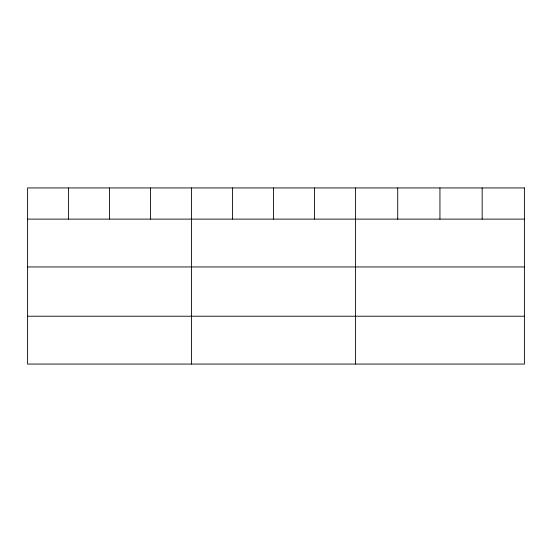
<?xml version="1.0" encoding="UTF-8"?>
<svg xmlns="http://www.w3.org/2000/svg" width="552" height="552" viewBox="0 0 552 552"><rect width="100%" height="100%" fill="white"/><g stroke="black" fill="none" stroke-linecap="round" stroke-linejoin="round"><path stroke-width="0.83" d="M27.6 219.116L524.4 219.116M27.6 266.947L524.4 266.947M27.6 316.227L524.4 316.227M482.172 187.935L482.172 219.116M439.944 187.935L439.944 219.116M397.716 187.935L397.716 219.116M355.488 187.935L355.488 364.065M314.502 187.935L314.502 219.116M273.516 187.935L273.516 219.116M232.53 187.935L232.53 219.116M191.544 187.935L191.544 364.065M150.558 187.935L150.558 219.116M109.572 187.935L109.572 219.116M68.586 187.935L68.586 219.116M524.4 187.935L27.6 187.935L27.6 364.065L524.4 364.065L524.4 187.935"/></g></svg>
